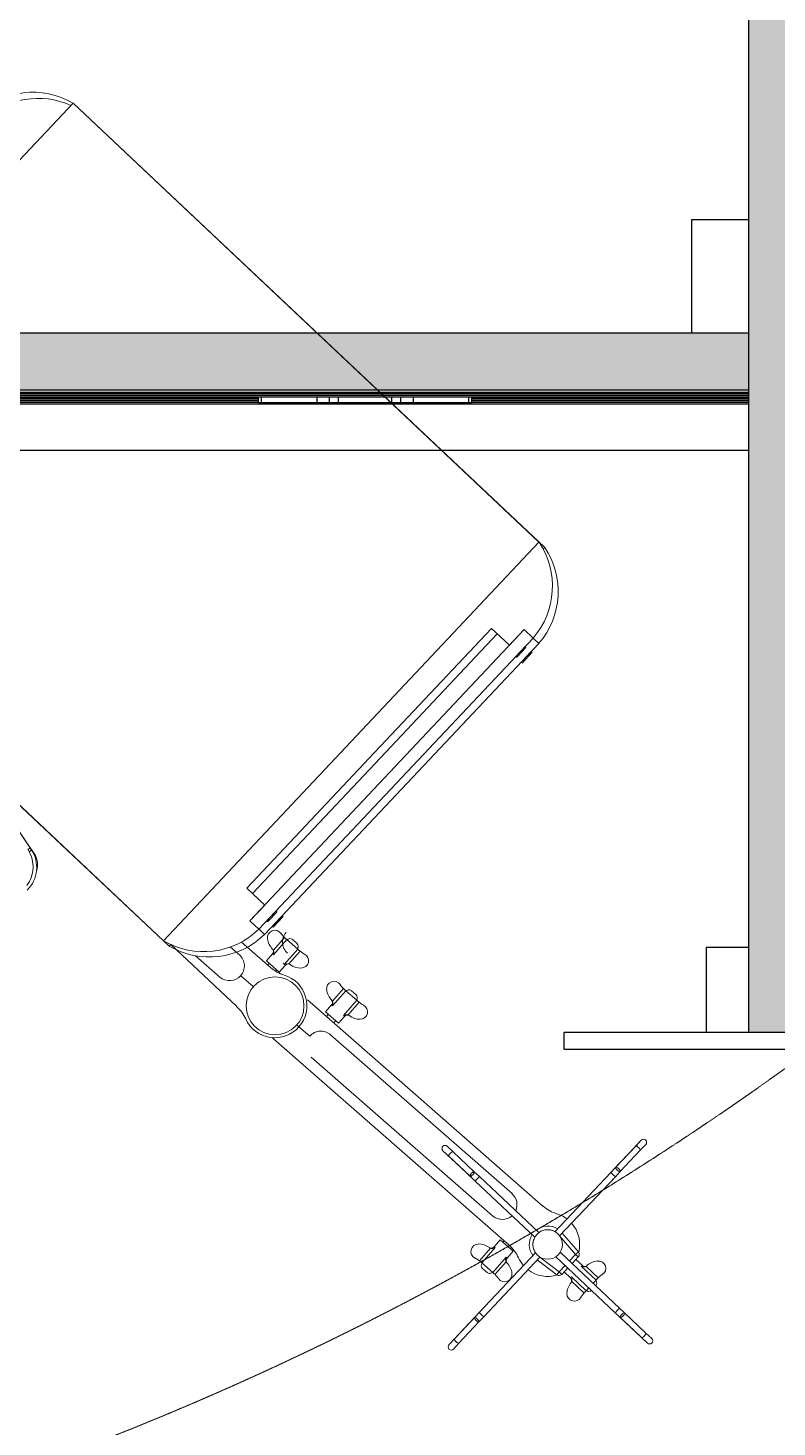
# Model space of a CAD drawing. Header units: millimetres. Extents: x 2822564 to 2991989, y -324396 to -253399.
# Drawn here: x 2935441 to 2935969, y -302116 to -301131 of the extents above; entities that cross this region are included whole.
import ezdxf

# ---------------------------------------------------------------- set-up
doc = ezdxf.new("R2010")
doc.units = ezdxf.units.MM
doc.linetypes.add('12017_XPLAN_GROUND$0$HIDDEN', pattern=[0.375, 0.25, -0.125])
doc.layers.add('coton tak bazo', color=191, linetype='Continuous', lineweight=5)
doc.layers.add('KATCHIN', color=253, linetype='12017_XPLAN_GROUND$0$HIDDEN', lineweight=5)
doc.layers.add('LAF Detail', color=7, linetype='Continuous')

# ---------------------------------------------------------------- blocks, each defined once
blk = doc.blocks.new('fff')
at = {"layer": 'coton tak bazo', "ltscale": 0.003829}
for p, q in [((-1.9326, 0.6284), (-1.9281, 0.6332)), ((-2.0857, 0.6201), (-2.0905, 0.6246)), ((-1.9244, 0.4753), (-1.9195, 0.4708)), ((-2.0774, 0.467), (-2.082, 0.4622))]:
    blk.add_line(p, q, dxfattribs=at)
at = {"layer": 'coton tak bazo', "ltscale": 0.008414}
for p, q in [((-2.0871, 0.6283), (-2.0765, 0.6183)), ((-1.9244, 0.6298), (-1.9344, 0.6192))]:
    blk.add_line(p, q, dxfattribs=at)
at = {"layer": 'coton tak bazo', "ltscale": 0.003855}
for p, q in [((-2.0822, 0.6237), (-2.0871, 0.6283)), ((-2.0811, 0.4705), (-2.0856, 0.4657)), ((-1.9279, 0.4717), (-1.923, 0.4671))]:
    blk.add_line(p, q, dxfattribs=at)
at = {"layer": 'coton tak bazo', "ltscale": 0.01382}
for p, q in [((-2.0683, 0.6037), (-2.0857, 0.6201)), ((-2.0648, 0.6074), (-2.0822, 0.6237)), ((-1.9452, 0.4881), (-1.9279, 0.4717)), ((-1.9417, 0.4917), (-1.9244, 0.4753))]:
    blk.add_line(p, q, dxfattribs=at)
at = {"layer": 'coton tak bazo', "ltscale": 0.013819}
for p, q in [((-1.949, 0.611), (-1.9326, 0.6284)), ((-1.9454, 0.6075), (-1.929, 0.6249)), ((-2.0647, 0.4879), (-2.0811, 0.4705)), ((-2.0611, 0.4844), (-2.0774, 0.467))]:
    blk.add_line(p, q, dxfattribs=at)
at = {"layer": 'coton tak bazo', "ltscale": 0.006954}
for p, q in [((-1.9427, 0.6104), (-1.9344, 0.6192)), ((-2.0677, 0.6101), (-2.0765, 0.6183)), ((-2.0637, 0.4816), (-2.072, 0.4728)), ((-1.9389, 0.489), (-1.9302, 0.4808))]:
    blk.add_line(p, q, dxfattribs=at)
at = {"layer": 'coton tak bazo', "ltscale": 0.003856}
blk.add_line((-1.929, 0.6249), (-1.9244, 0.6298), dxfattribs=at)
at = {"layer": 'coton tak bazo', "ltscale": 0.005607}
for p, q in [((-2.0607, 0.6035), (-2.0677, 0.6101)), ((-1.9493, 0.6034), (-1.9427, 0.6104))]:
    blk.add_line(p, q, dxfattribs=at)
at = {"layer": 'coton tak bazo', "ltscale": 0.003358}
for p, q in [((-1.953, 0.6068), (-1.949, 0.611)), ((-2.0641, 0.5998), (-2.0683, 0.6037))]:
    blk.add_line(p, q, dxfattribs=at)
at = {"layer": 'coton tak bazo', "ltscale": 0.001387}
for p, q in [((-2.0625, 0.6015), (-2.0641, 0.5998)), ((-1.9512, 0.6052), (-1.953, 0.6068)), ((-1.9476, 0.4939), (-1.946, 0.4957)), ((-2.0588, 0.4903), (-2.0571, 0.4886))]:
    blk.add_line(p, q, dxfattribs=at)
at = {"layer": 'coton tak bazo', "ltscale": 0.038608}
blk.add_line((-2.0155, 0.554), (-2.0641, 0.5998), dxfattribs=at)
at = {"layer": 'coton tak bazo', "ltscale": 0.00153}
for p, q in [((-2.0625, 0.6015), (-2.0607, 0.6035)), ((-1.9476, 0.4939), (-1.9494, 0.492)), ((-2.0588, 0.4903), (-2.0608, 0.4921))]:
    blk.add_line(p, q, dxfattribs=at)
at = {"layer": 'coton tak bazo', "ltscale": 0.038664}
blk.add_line((-2.0121, 0.5576), (-2.0607, 0.6035), dxfattribs=at)
at = {"layer": 'coton tak bazo', "ltscale": 0.038803}
blk.add_line((-1.999, 0.558), (-1.953, 0.6068), dxfattribs=at)
at = {"layer": 'coton tak bazo', "ltscale": 0.038835}
blk.add_line((-1.9953, 0.5545), (-1.9493, 0.6034), dxfattribs=at)
at = {"layer": 'coton tak bazo', "ltscale": 0.001529}
blk.add_line((-1.9512, 0.6052), (-1.9493, 0.6034), dxfattribs=at)
at = {"layer": 'coton tak bazo', "ltscale": 0.001907}
blk.add_line((-2.0368, 0.5855), (-2.0391, 0.5831), dxfattribs=at)
at = {"layer": 'coton tak bazo', "ltscale": 0.000658272}
for p, q in [((-2.036, 0.5863), (-2.0368, 0.5855)), ((-2.0449, 0.5769), (-2.0457, 0.576))]:
    blk.add_line(p, q, dxfattribs=at)
at = {"layer": 'coton tak bazo', "ltscale": 0.009625}
for p, q in [((-2.0368, 0.5855), (-2.0247, 0.5741)), ((-2.0449, 0.5769), (-2.0328, 0.5655)), ((-1.9603, 0.5705), (-1.9712, 0.558)), ((-1.9513, 0.5627), (-1.9623, 0.5502)), ((-1.849, 0.3476), (-1.838, 0.3601)), ((-1.8401, 0.3398), (-1.8291, 0.3523)), ((-1.8006, 0.3058), (-1.7896, 0.3183)), ((-1.7917, 0.298), (-1.7807, 0.3105))]:
    blk.add_line(p, q, dxfattribs=at)
at = {"layer": 'coton tak bazo', "ltscale": 0.008026}
for p, q in [((-2.0351, 0.5874), (-2.025, 0.5778)), ((-2.0467, 0.575), (-2.0366, 0.5655)), ((-1.9621, 0.5722), (-1.9713, 0.5618)), ((-1.9494, 0.5611), (-1.9585, 0.5507)), ((-1.8509, 0.3492), (-1.8418, 0.3597)), ((-1.8382, 0.3381), (-1.8291, 0.3485)), ((-1.8025, 0.3074), (-1.7934, 0.3178)), ((-1.7898, 0.2963), (-1.7807, 0.3067))]:
    blk.add_line(p, q, dxfattribs=at)
at = {"layer": 'coton tak bazo', "ltscale": 0.002026}
blk.add_line((-2.0425, 0.5794), (-2.0449, 0.5769), dxfattribs=at)
at = {"layer": 'coton tak bazo', "ltscale": 5.97837e-05}
blk.add_line((-2.0448, 0.5814), (-2.0447, 0.5815), dxfattribs=at)
at = {"layer": 'coton tak bazo'}
for p, q in [((-2.0251, 0.5774), (-2.0252, 0.5769)), ((-2.0252, 0.5769), (-2.0252, 0.5765)), ((-2.0252, 0.5765), (-2.0252, 0.5761)), ((-2.0252, 0.5761), (-2.0251, 0.5755)), ((-2.025, 0.5778), (-2.0251, 0.5774)), ((-2.0251, 0.5755), (-2.025, 0.575)), ((-2.025, 0.575), (-2.0247, 0.5741)), ((-2.0366, 0.5655), (-2.0361, 0.5657)), ((-2.0361, 0.5657), (-2.0357, 0.5658)), ((-2.0357, 0.5658), (-2.0353, 0.5658)), ((-2.0353, 0.5658), (-2.0349, 0.5658)), ((-2.0349, 0.5658), (-2.0343, 0.5658)), ((-2.0343, 0.5658), (-2.0338, 0.5657)), ((-2.0338, 0.5657), (-2.0328, 0.5655)), ((-1.9713, 0.5618), (-1.9711, 0.5614)), ((-1.9711, 0.5614), (-1.971, 0.5609)), ((-1.971, 0.559), (-1.9712, 0.558)), ((-1.971, 0.5609), (-1.9709, 0.5605)), ((-1.9709, 0.5595), (-1.971, 0.559)), ((-1.9709, 0.5605), (-1.9709, 0.5601)), ((-1.9709, 0.5601), (-1.9709, 0.5595)), ((-1.9614, 0.5506), (-1.9623, 0.5502)), ((-1.9609, 0.5507), (-1.9614, 0.5506)), ((-1.9603, 0.5508), (-1.9609, 0.5507)), ((-1.9599, 0.5508), (-1.9603, 0.5508)), ((-1.9595, 0.5508), (-1.9599, 0.5508)), ((-1.959, 0.5508), (-1.9595, 0.5508)), ((-1.9585, 0.5507), (-1.959, 0.5508)), ((-1.8418, 0.3597), (-1.8413, 0.3596)), ((-1.8413, 0.3596), (-1.8409, 0.3595)), ((-1.8409, 0.3595), (-1.8404, 0.3595)), ((-1.8404, 0.3595), (-1.84, 0.3595)), ((-1.84, 0.3595), (-1.8395, 0.3596)), ((-1.8395, 0.3596), (-1.839, 0.3598)), ((-1.839, 0.3598), (-1.838, 0.3601)), ((-1.8294, 0.3513), (-1.8291, 0.3523)), ((-1.8294, 0.3508), (-1.8294, 0.3513)), ((-1.8294, 0.3502), (-1.8294, 0.3508)), ((-1.8294, 0.3498), (-1.8294, 0.3502)), ((-1.8294, 0.3494), (-1.8294, 0.3498)), ((-1.8292, 0.349), (-1.8294, 0.3494)), ((-1.8291, 0.3485), (-1.8292, 0.349)), ((-1.7934, 0.3178), (-1.7929, 0.3177)), ((-1.7916, 0.3177), (-1.7911, 0.3178)), ((-1.7911, 0.3178), (-1.7906, 0.3179)), ((-1.7906, 0.3179), (-1.7896, 0.3183)), ((-1.789, 0.3171), (-1.7888, 0.318)), ((-1.781, 0.309), (-1.7809, 0.3095)), ((-1.781, 0.3084), (-1.781, 0.309)), ((-1.781, 0.308), (-1.781, 0.3084)), ((-1.7809, 0.3076), (-1.781, 0.308)), ((-1.7808, 0.3071), (-1.7809, 0.3076)), ((-1.7807, 0.3067), (-1.7808, 0.3071)), ((-1.5799, 0.2521), (-1.5808, 0.2505)), ((-1.5788, 0.2537), (-1.5799, 0.2521)), ((-1.5836, 0.2415), (-1.5838, 0.2396)), ((-1.5833, 0.2434), (-1.5836, 0.2415)), ((-1.5829, 0.2452), (-1.5833, 0.2434)), ((-1.5823, 0.247), (-1.5829, 0.2452)), ((-1.5816, 0.2488), (-1.5823, 0.247)), ((-1.5808, 0.2505), (-1.5816, 0.2488)), ((-1.5838, 0.2396), (-1.5838, 0.2377)), ((-1.5838, 0.2377), (-1.5837, 0.2358)), ((-1.5837, 0.2358), (-1.5834, 0.2339)), ((-1.5834, 0.2339), (-1.583, 0.2321)), ((-1.583, 0.2321), (-1.5825, 0.2302)), ((-1.5825, 0.2302), (-1.5818, 0.2284)), ((-1.5818, 0.2284), (-1.5813, 0.2273)), ((-1.5813, 0.2273), (-1.5808, 0.2263))]:
    blk.add_line(p, q, dxfattribs=at)
at = {"layer": 'coton tak bazo', "ltscale": 0.004149}
blk.add_line((-2.0188, 0.5701), (-2.024, 0.575), dxfattribs=at)
at = {"layer": 'coton tak bazo', "ltscale": 0.004148}
blk.add_line((-2.0284, 0.5598), (-2.0337, 0.5647), dxfattribs=at)
at = {"layer": 'coton tak bazo', "ltscale": 0.004314}
for p, q in [((-2.0304, 0.5577), (-2.0253, 0.5632)), ((-2.0282, 0.5557), (-2.0231, 0.5611))]:
    blk.add_line(p, q, dxfattribs=at)
at = {"layer": 'coton tak bazo', "ltscale": 0.004195}
for p, q in [((-2.0218, 0.5668), (-2.0168, 0.5721)), ((-2.0196, 0.5648), (-2.0146, 0.57))]:
    blk.add_line(p, q, dxfattribs=at)
at = {"layer": 'coton tak bazo', "ltscale": 0.00175}
for p, q in [((-2.0146, 0.57), (-2.0168, 0.5721)), ((-2.0128, 0.5724), (-2.0146, 0.57)), ((-2.0282, 0.5557), (-2.0305, 0.5537)), ((-2.0282, 0.5557), (-2.0304, 0.5577))]:
    blk.add_line(p, q, dxfattribs=at)
at = {"layer": 'coton tak bazo', "ltscale": 0.011441}
blk.add_line((-1.9989, 0.558), (-2.0146, 0.57), dxfattribs=at)
at = {"layer": 'coton tak bazo', "ltscale": 0.011621}
blk.add_line((-1.9968, 0.5602), (-2.0128, 0.5724), dxfattribs=at)
at = {"layer": 'coton tak bazo', "ltscale": 0.000658289}
for p, q in [((-1.9611, 0.5713), (-1.9603, 0.5705)), ((-1.8014, 0.3065), (-1.8006, 0.3058))]:
    blk.add_line(p, q, dxfattribs=at)
at = {"layer": 'coton tak bazo', "ltscale": 0.00685}
for p, q in [((-1.9603, 0.5705), (-1.9513, 0.5627)), ((-1.8401, 0.3398), (-1.849, 0.3476)), ((-1.8006, 0.3058), (-1.7917, 0.298))]:
    blk.add_line(p, q, dxfattribs=at)
at = {"layer": 'coton tak bazo', "ltscale": 0.002917}
for p, q in [((-1.9519, 0.5673), (-1.9557, 0.5706)), ((-1.8484, 0.3431), (-1.8446, 0.3398))]:
    blk.add_line(p, q, dxfattribs=at)
at = {"layer": 'coton tak bazo', "ltscale": 0.000657886}
blk.add_line((-1.9513, 0.5627), (-1.9505, 0.562), dxfattribs=at)
at = {"layer": 'coton tak bazo', "ltscale": 0.011741}
blk.add_line((-2.0172, 0.5383), (-2.0305, 0.5537), dxfattribs=at)
at = {"layer": 'coton tak bazo', "ltscale": 0.01156}
blk.add_line((-2.0151, 0.5405), (-2.0282, 0.5557), dxfattribs=at)
at = {"layer": 'coton tak bazo', "ltscale": 0.004428}
for p, q in [((-1.977, 0.5531), (-1.972, 0.5588)), ((-1.8233, 0.3572), (-1.8283, 0.3515)), ((-1.7855, 0.3247), (-1.7905, 0.3189)), ((-1.7749, 0.3154), (-1.7799, 0.3096))]:
    blk.add_line(p, q, dxfattribs=at)
at = {"layer": 'coton tak bazo', "ltscale": 0.008167}
for p, q in [((-1.977, 0.5531), (-1.9664, 0.5438)), ((-1.8233, 0.3572), (-1.8339, 0.3665)), ((-1.7855, 0.3247), (-1.7749, 0.3154))]:
    blk.add_line(p, q, dxfattribs=at)
at = {"layer": 'coton tak bazo', "ltscale": 0.000811807}
blk.add_line((-1.9757, 0.55), (-1.9748, 0.5511), dxfattribs=at)
at = {"layer": 'coton tak bazo', "ltscale": 0.038571}
blk.add_line((-2.0151, 0.5406), (-2.0608, 0.4921), dxfattribs=at)
at = {"layer": 'coton tak bazo', "ltscale": 0.03879}
blk.add_line((-1.9948, 0.5416), (-1.946, 0.4957), dxfattribs=at)
at = {"layer": 'coton tak bazo', "ltscale": 0.14843}
blk.add_line((-1.9738, 0.5482), (-1.7808, 0.3792), dxfattribs=at)
at = {"layer": 'coton tak bazo', "ltscale": 0.000879089}
blk.add_line((-1.9697, 0.5446), (-1.9687, 0.5458), dxfattribs=at)
at = {"layer": 'coton tak bazo', "ltscale": 0.004429}
for p, q in [((-1.9664, 0.5438), (-1.9614, 0.5496)), ((-1.8339, 0.3665), (-1.839, 0.3608))]:
    blk.add_line(p, q, dxfattribs=at)
at = {"layer": 'coton tak bazo', "ltscale": 0.038594}
blk.add_line((-2.0113, 0.5372), (-2.0571, 0.4886), dxfattribs=at)
at = {"layer": 'coton tak bazo', "ltscale": 0.038744}
blk.add_line((-1.9981, 0.5379), (-1.9494, 0.492), dxfattribs=at)
at = {"layer": 'coton tak bazo', "ltscale": 0.148429}
blk.add_line((-1.8087, 0.3474), (-2.0017, 0.5164), dxfattribs=at)
at = {"layer": 'coton tak bazo', "ltscale": 0.114333}
for p, q in [((-1.8115, 0.3941), (-1.9601, 0.5242)), ((-1.9761, 0.506), (-1.8274, 0.3759))]:
    blk.add_line(p, q, dxfattribs=at)
at = {"layer": 'coton tak bazo', "ltscale": 0.005608}
blk.add_line((-1.946, 0.4957), (-1.9389, 0.489), dxfattribs=at)
at = {"layer": 'coton tak bazo', "ltscale": 0.0033}
for p, q in [((-2.0608, 0.4921), (-2.0647, 0.4879)), ((-1.9494, 0.492), (-1.9452, 0.4881))]:
    blk.add_line(p, q, dxfattribs=at)
at = {"layer": 'coton tak bazo', "ltscale": 0.005609}
blk.add_line((-2.0571, 0.4886), (-2.0637, 0.4816), dxfattribs=at)
at = {"layer": 'coton tak bazo', "ltscale": 0.008444}
blk.add_line((-2.082, 0.4622), (-2.072, 0.4728), dxfattribs=at)
at = {"layer": 'coton tak bazo', "ltscale": 0.008443}
blk.add_line((-1.9195, 0.4708), (-1.9302, 0.4808), dxfattribs=at)
at = {"layer": 'coton tak bazo', "ltscale": 0.006708}
for p, q in [((-1.8016, 0.3693), (-1.8104, 0.377)), ((-1.8104, 0.377), (-1.8016, 0.3693))]:
    blk.add_line(p, q, dxfattribs=at)
at = {"layer": 'coton tak bazo', "ltscale": 0.0014}
blk.add_line((-1.7998, 0.3678), (-1.8016, 0.3694), dxfattribs=at)
blk.add_line((-1.7998, 0.3678), (-1.8016, 0.3694), dxfattribs=at)
at = {"layer": 'coton tak bazo', "ltscale": 0.001281}
for p, q in [((-1.8302, 0.3662), (-1.8316, 0.3645)), ((-1.8241, 0.3609), (-1.8256, 0.3592))]:
    blk.add_line(p, q, dxfattribs=at)
at = {"layer": 'coton tak bazo', "ltscale": 0.000657837}
blk.add_line((-1.849, 0.3476), (-1.8499, 0.3483), dxfattribs=at)
at = {"layer": 'coton tak bazo', "ltscale": 0.019085}
blk.add_line((-1.7504, 0.3526), (-1.6966, 0.302), dxfattribs=at)
at = {"layer": 'coton tak bazo', "ltscale": 0.000658593}
blk.add_line((-1.8392, 0.339), (-1.8401, 0.3398), dxfattribs=at)
at = {"layer": 'coton tak bazo', "ltscale": 0.007934}
for p, q in [((-1.7642, 0.3365), (-1.7539, 0.3275)), ((-1.7539, 0.3275), (-1.7642, 0.3365))]:
    blk.add_line(p, q, dxfattribs=at)
at = {"layer": 'coton tak bazo', "ltscale": 0.00079851}
for p, q in [((-1.7823, 0.3237), (-1.7832, 0.3227)), ((-1.7763, 0.3184), (-1.7772, 0.3174))]:
    blk.add_line(p, q, dxfattribs=at)
at = {"layer": 'coton tak bazo', "ltscale": 0.039792}
blk.add_line((-1.7783, 0.3208), (-1.7546, 0.3), dxfattribs=at)
at = {"layer": 'coton tak bazo', "ltscale": 0.00582}
blk.add_line((-1.7368, 0.3286), (-1.717, 0.3113), dxfattribs=at)
at = {"layer": 'coton tak bazo', "ltscale": 0.016327}
blk.add_line((-1.7455, 0.3041), (-1.7528, 0.3104), dxfattribs=at)
at = {"layer": 'coton tak bazo', "ltscale": 0.259584}
blk.add_line((-1.9982, -0.0276), (-1.6906, 0.2989), dxfattribs=at)
blk.add_line((-1.9982, -0.0276), (-1.6906, 0.2989), dxfattribs=at)
at = {"layer": 'coton tak bazo', "ltscale": 0.002916}
blk.add_line((-1.7962, 0.2979), (-1.8, 0.3012), dxfattribs=at)
at = {"layer": 'coton tak bazo', "ltscale": 0.000658264}
blk.add_line((-1.7917, 0.298), (-1.7908, 0.2972), dxfattribs=at)
at = {"layer": 'coton tak bazo', "ltscale": 0.001048}
blk.add_line((-1.6966, 0.302), (-1.6953, 0.3033), dxfattribs=at)
at = {"layer": 'coton tak bazo', "ltscale": 0.001009}
blk.add_line((-1.6966, 0.302), (-1.6954, 0.3033), dxfattribs=at)
at = {"layer": 'coton tak bazo', "ltscale": 0.003672}
blk.add_line((-1.6953, 0.3033), (-1.6907, 0.299), dxfattribs=at)
at = {"layer": 'coton tak bazo', "ltscale": 0.092167}
blk.add_line((-1.5747, 0.1898), (-1.6906, 0.299), dxfattribs=at)
at = {"layer": 'coton tak bazo', "ltscale": 0.303333}
for p, q in [((-1.6906, 0.2989), (-1.3091, -0.0604)), ((-2.0029, -0.0232), (-1.6213, -0.3826)), ((-1.9982, -0.0276), (-1.6167, -0.387))]:
    blk.add_line(p, q, dxfattribs=at)
at = {"layer": 'coton tak bazo', "ltscale": 0.189583}
for p, q in [((-1.9981, 0.0554), (-1.7735, 0.2938)), ((-1.7688, 0.2895), (-1.9934, 0.051)), ((-1.7615, 0.2826), (-1.9861, 0.0441))]:
    blk.add_line(p, q, dxfattribs=at)
at = {"layer": 'coton tak bazo', "ltscale": 0.007}
for p, q in [((-1.7888, 0.2791), (-1.7805, 0.2879)), ((-1.775, 0.2829), (-1.7833, 0.2741)), ((-1.9927, 0.0627), (-1.9844, 0.0715)), ((-1.9789, 0.0664), (-1.9872, 0.0576))]:
    blk.add_line(p, q, dxfattribs=at)
at = {"layer": 'coton tak bazo', "ltscale": 0.005833}
for p, q in [((-1.7873, 0.2792), (-1.7804, 0.2865)), ((-1.7688, 0.2895), (-1.7615, 0.2826)), ((-1.7615, 0.2826), (-1.7688, 0.2895)), ((-1.7764, 0.2828), (-1.7834, 0.2755)), ((-1.9912, 0.0627), (-1.9843, 0.07)), ((-1.9803, 0.0664), (-1.9872, 0.059)), ((-1.9934, 0.051), (-1.9861, 0.0441)), ((-1.9861, 0.0441), (-1.9934, 0.051))]:
    blk.add_line(p, q, dxfattribs=at)
at = {"layer": 'coton tak bazo', "ltscale": 0.003716}
for p, q in [((-1.7735, 0.2938), (-1.7689, 0.2894)), ((-1.7689, 0.2894), (-1.7735, 0.2938))]:
    blk.add_line(p, q, dxfattribs=at)
at = {"layer": 'coton tak bazo', "ltscale": 0.010208}
for p, q in [((-1.7615, 0.2826), (-1.7736, 0.2697)), ((-1.9861, 0.0441), (-1.974, 0.0569))]:
    blk.add_line(p, q, dxfattribs=at)
at = {"layer": 'coton tak bazo', "ltscale": 0.011667}
for p, q in [((-1.7736, 0.2697), (-1.7589, 0.2559)), ((-1.7736, 0.2697), (-1.7589, 0.2559)), ((-1.974, 0.0569), (-1.9593, 0.0431)), ((-1.974, 0.0569), (-1.9593, 0.0431))]:
    blk.add_line(p, q, dxfattribs=at)
at = {"layer": 'coton tak bazo', "ltscale": 0.00795}
blk.add_line((-1.7736, 0.2697), (-1.7636, 0.2603), dxfattribs=at)
at = {"layer": 'coton tak bazo', "ltscale": 0.084583}
for p, q in [((-1.7636, 0.2603), (-1.8638, 0.1539)), ((-1.7589, 0.2559), (-1.8591, 0.1495)), ((-1.9593, 0.0431), (-1.8591, 0.1495))]:
    blk.add_line(p, q, dxfattribs=at)
at = {"layer": 'coton tak bazo', "ltscale": 0.003684}
blk.add_line((-1.5848, 0.2274), (-1.5811, 0.2223), dxfattribs=at)
at = {"layer": 'coton tak bazo', "ltscale": 0.000945989}
blk.add_line((-1.5815, 0.2229), (-1.5824, 0.2243), dxfattribs=at)
at = {"layer": 'coton tak bazo', "ltscale": 0.023385}
blk.add_line((-1.56, 0.1907), (-1.5824, 0.2243), dxfattribs=at)
at = {"layer": 'coton tak bazo', "ltscale": 0.00127}
blk.add_line((-1.5797, 0.2242), (-1.5815, 0.2229), dxfattribs=at)
at = {"layer": 'coton tak bazo', "ltscale": 0.022439}
blk.add_line((-1.56, 0.1907), (-1.5815, 0.2229), dxfattribs=at)
at = {"layer": 'coton tak bazo', "ltscale": 0.084544}
blk.add_line((-1.964, 0.0475), (-1.8638, 0.1539), dxfattribs=at)
at = {"layer": 'coton tak bazo', "ltscale": 0.00372}
for p, q in [((-1.9981, 0.0554), (-1.9935, 0.051)), ((-1.9935, 0.051), (-1.9981, 0.0554))]:
    blk.add_line(p, q, dxfattribs=at)
at = {"layer": 'coton tak bazo', "ltscale": 0.00106}
blk.add_line((-2.0029, -0.0232), (-2.0016, -0.0218), dxfattribs=at)
at = {"layer": 'coton tak bazo', "ltscale": 0.001098}
blk.add_line((-2.0029, -0.0232), (-2.0016, -0.0218), dxfattribs=at)
at = {"layer": 'coton tak bazo', "ltscale": 0.303334}
blk.add_line((-1.6167, -0.387), (-1.9982, -0.0276), dxfattribs=at)
at = {"layer": 'coton tak bazo', "ltscale": 0.259583}
blk.add_line((-1.6167, -0.387), (-1.3091, -0.0604), dxfattribs=at)
blk.add_line((-1.6167, -0.387), (-1.3091, -0.0604), dxfattribs=at)
at = {"layer": 'coton tak bazo', "ltscale": 4.17548e-05}
blk.add_line((-1.6214, -0.3826), (-1.6213, -0.3826), dxfattribs=at)
at = {"layer": 'coton tak bazo', "ltscale": 7.25796e-06}
blk.add_line((-1.6213, -0.3826), (-1.6213, -0.3826), dxfattribs=at)
at = {"layer": 'coton tak bazo'}
for centre, radius in [((-2.0053, 0.5476), 0.0121), ((-1.782, 0.3522), 0.0237)]:
    blk.add_circle(centre, radius, dxfattribs=at)
for centre, radius, start, end in [((-1.9263, 0.6315), 0.00252, 43.8419, 136.6625), ((-1.9263, 0.6315), 0.00252, 316.761, 43.9201), ((-2.0888, 0.6265), 0.00252, 133.8419, 226.6625), ((-2.0888, 0.6265), 0.00252, 46.761, 133.9201), ((-2.0391, 0.583), 0.00302, 46.7134, 134.7652), ((-2.0554, 0.6045), 0.0266, 316.7134, 329.2021), ((-2.0272, 0.588), 0.00607, 357.9219, 150.9453), ((-2.0364, 0.5883), 0.0153, 321.568, 357.9219), ((-2.065, 0.5942), 0.0266, 304.2248, 316.7134), ((-2.0426, 0.5793), 0.00302, 136.7134, 226.7134), ((-2.0219, 0.5768), 0.00325, 141.5938, 161.0896), ((-2.0219, 0.5772), 0.00302, 142.5295, 226.7135), ((-2.0314, 0.5801), 0.00902, 317.7506, 325.0043), ((-2.0146, 0.57), 0.00302, 52.6047, 136.7134), ((-2.0053, 0.5476), 0.0262, 52.214, 107.432), ((-1.97, 0.5721), 0.00607, 34.563, 187.5864), ((-1.9436, 0.5913), 0.0266, 216.3062, 228.7949), ((-2.0468, 0.5672), 0.00607, 122.4815, 275.505), ((-2.0477, 0.5763), 0.0153, 275.505, 311.8589), ((-2.0357, 0.5625), 0.00302, 46.7134, 130.8972), ((-2.0354, 0.5625), 0.00325, 112.3386, 131.8314), ((-2.0393, 0.5718), 0.00902, 308.4204, 315.6792), ((-2.0053, 0.5476), 0.0262, 120.7752, 121.0935), ((-2.0053, 0.5476), 0.0262, 24.4019, 41.1794), ((-1.9609, 0.5733), 0.0153, 187.5864, 223.9403), ((-1.9743, 0.5608), 0.00302, 318.7948, 42.9788), ((-1.9742, 0.5605), 0.00325, 24.4187, 43.9145), ((-1.9577, 0.5683), 0.00302, 48.7949, 138.7949), ((-1.9539, 0.565), 0.00302, 318.7949, 48.7949), ((-1.933, 0.582), 0.0266, 228.7949, 241.2835), ((-2.0053, 0.5476), 0.0262, 165.9984, 221.6625), ((-2.0282, 0.5557), 0.00302, 136.7134, 220.8222), ((-2.0053, 0.5476), 0.0262, 152.3364, 152.6524), ((-2.0053, 0.5476), 0.0121, 330.2336, 34.6462), ((-2.0053, 0.5476), 0.0151, 327.4929, 37.0856), ((-1.9539, 0.571), 0.0302, 204.3992, 228.7948), ((-1.9651, 0.5647), 0.00902, 220.504, 227.7577), ((-1.9565, 0.5571), 0.00902, 229.8291, 237.0879), ((-1.9591, 0.5476), 0.00302, 54.6111, 138.7949), ((-1.9595, 0.5476), 0.00325, 53.6769, 73.1697), ((-1.9485, 0.5625), 0.0153, 233.6494, 270.0033), ((-1.9485, 0.5533), 0.00607, 270.0033, 63.0268), ((-2.0053, 0.5476), 0.0151, 237.1304, 308.3016), ((-2.0053, 0.5476), 0.0121, 239.7759, 305.2715), ((-1.9681, 0.5151), 0.0121, 48.7939, 131.8127), ((-2.0053, 0.5476), 0.0262, 232.6973, 253.1865), ((-2.0216, 0.4936), 0.0302, 48.795, 73.1905), ((-1.9681, 0.5151), 0.0121, 156.0537, 228.7964), ((-1.9213, 0.469), 0.00252, 313.8419, 46.6625), ((-2.0838, 0.464), 0.00252, 136.761, 223.9201), ((-2.0838, 0.4639), 0.00252, 223.8419, 316.6625), ((-1.9213, 0.469), 0.00252, 226.761, 313.9201), ((-1.7819, 0.3521), 0.0262, 24.365, 138.7608), ((-1.7575, 0.4059), 0.0354, 228.8206, 231.5034), ((-1.8195, 0.385), 0.0121, 228.7933, 318.7964), ((-1.7819, 0.3521), 0.0262, 138.7621, 253.1551), ((-1.8518, 0.3571), 0.00607, 89.9692, 242.9927), ((-1.8518, 0.3479), 0.0153, 53.6153, 89.9692), ((-1.8412, 0.3628), 0.00302, 234.577, 318.7608), ((-1.8408, 0.3628), 0.00325, 233.6427, 253.1356), ((-1.8439, 0.3532), 0.00902, 49.795, 57.0537), ((-1.7305, 0.3754), 0.0302, 204.365, 228.7608), ((-1.8674, 0.3284), 0.0266, 48.7608, 61.2494), ((-1.8464, 0.3454), 0.00302, 138.7608, 228.7608), ((-1.8352, 0.3456), 0.00902, 40.4698, 47.7236), ((-1.8261, 0.3495), 0.00302, 138.7606, 222.9447), ((-1.8261, 0.3499), 0.00325, 204.3846, 223.8803), ((-1.8395, 0.337), 0.0153, 7.5523, 43.9062), ((-1.8427, 0.342), 0.00302, 228.7608, 318.7608), ((-1.8568, 0.3191), 0.0266, 36.2721, 48.7608), ((-1.8303, 0.3382), 0.00607, 214.5289, 7.5523), ((-1.8034, 0.3152), 0.00607, 90.0033, 243.0268), ((-1.8034, 0.306), 0.0153, 53.6495, 90.0033), ((-1.7983, 0.2981), 0.0302, 48.7608, 73.1565), ((-1.7448, 0.3195), 0.0121, 138.7602, 228.7613), ((-1.7448, 0.3195), 0.0121, 48.7608, 138.7608), ((-1.8189, 0.2865), 0.0266, 48.7949, 61.2835), ((-1.7928, 0.3209), 0.00302, 234.611, 318.795), ((-1.7924, 0.3209), 0.00325, 233.6753, 253.1711), ((-1.7954, 0.3114), 0.00902, 49.8321, 57.0858), ((-1.7868, 0.3038), 0.00902, 40.5019, 47.7607), ((-1.7777, 0.3077), 0.00302, 138.7949, 222.9787), ((-1.7282, 0.2473), 0.0649, 59.5917, 134.2229), ((-1.798, 0.3035), 0.00302, 138.7949, 228.7949), ((-1.7942, 0.3002), 0.00302, 228.7949, 318.7949), ((-1.8002, 0.3), 0.0121, 318.7938, 48.7959), ((-1.7777, 0.308), 0.00325, 204.4201, 223.9129), ((-1.791, 0.2952), 0.0153, 7.5864, 43.9404), ((-1.7235, 0.2429), 0.0649, 59.5922, 134.2235), ((-1.8083, 0.2772), 0.0266, 36.3062, 48.7949), ((-1.7819, 0.2964), 0.00607, 214.563, 7.5864), ((-1.7812, 0.2872), 0.00101, 316.7129, 46.7129), ((-1.7826, 0.2748), 0.00101, 136.7134, 226.7134), ((-1.7826, 0.2748), 0.00101, 136.7134, 226.7134), ((-1.7757, 0.2821), 0.00101, 46.7134, 136.7134), ((-1.7757, 0.2821), 0.00101, 46.7134, 136.7134), ((-1.5606, 0.2388), 0.0262, 134.7132, 213.7137), ((-1.5606, 0.2388), 0.0262, 134.7134, 213.7134), ((-1.5714, 0.2364), 0.0161, 160.4441, 213.8704), ((-1.4129, 0.3139), 0.1894, 207.5715, 208.2912), ((-1.9851, 0.0707), 0.00101, 316.7129, 46.7129), ((-1.992, 0.0634), 0.00101, 226.7129, 316.7129), ((-1.9865, 0.0583), 0.00101, 136.7134, 226.7134), ((-1.9865, 0.0583), 0.00101, 136.7134, 226.7134), ((-1.9796, 0.0657), 0.00101, 46.7134, 136.7134), ((-1.9796, 0.0657), 0.00101, 46.7134, 136.7134), ((-1.949, 0.0129), 0.0649, 139.2028, 213.8341), ((-1.9443, 0.0086), 0.0649, 139.2033, 213.8346), ((-1.5838, -0.331), 0.0649, 239.592, 314.2233), ((-1.5879, -0.326), 0.0649, 245.4489, 313.5455), ((-1.5885, -0.3266), 0.0649, 239.5917, 239.8789)]:
    blk.add_arc(centre, radius, start, end, dxfattribs=at)
for centre, major_axis, ratio, start_param, end_param in [((-2.084, 0.6219), (0.00175, 0.00182), 0.319365, 0.003429, 3.145021), ((-1.9308, 0.6266), (-0.00182, 0.00175), 0.319365, 4.666969, 6.286614), ((-1.9308, 0.6266), (0.00182, -0.00175), 0.319365, 0.003429, 1.525376), ((-2.0666, 0.6055), (0.00175, 0.00182), 0.319365, 0.003429, 3.145021), ((-2.0666, 0.6055), (0.00175, 0.00182), 0.319365, 4.666969, 6.286614), ((-1.9472, 0.6093), (0.00182, -0.00175), 0.319365, 3.145021, 4.666969), ((-1.9472, 0.6093), (0.00182, -0.00175), 0.319365, 0.003429, 3.145021), ((-1.9472, 0.6093), (0.00182, -0.00175), 0.319365, 4.666969, 6.286614), ((-2.0666, 0.6055), (0.00175, 0.00182), 0.319365, 3.145021, 4.666969), ((-2.0629, 0.4862), (-0.00182, 0.00175), 0.319365, 0.003429, 3.145021), ((-2.0629, 0.4862), (-0.00182, 0.00175), 0.319365, 4.666969, 6.286614), ((-2.0629, 0.4862), (-0.00182, 0.00175), 0.319365, 3.145021, 4.666969), ((-1.9435, 0.4899), (-0.00175, -0.00182), 0.319365, 4.666969, 6.286614), ((-1.9435, 0.4899), (-0.00175, -0.00182), 0.319365, 0.003429, 3.145021), ((-1.9435, 0.4899), (-0.00175, -0.00182), 0.319365, 3.145021, 4.666969), ((-2.0792, 0.4688), (-0.00182, 0.00175), 0.319365, 0.003429, 3.145021), ((-1.9261, 0.4735), (-0.00175, -0.00182), 0.319365, 0.003429, 1.525376), ((-1.9261, 0.4735), (0.00175, 0.00182), 0.319365, 4.666969, 6.286614), ((-1.574, 0.2299), (-0.00838, -0.0056), 0.111446, 5.57346, 6.283185)]:
    blk.add_ellipse(centre, major_axis=major_axis, ratio=ratio, start_param=start_param, end_param=end_param, dxfattribs=at)
blk = doc.blocks.new('Surgery Zone')
at = {"layer": 'KATCHIN', "color": 85, "ltscale": 1.1, "true_color": 0x58ba48}
blk.add_circle((1610637.8, -562746.67, 0), 2200, dxfattribs=at)
at = {"layer": 'coton tak bazo', "xscale": 860.0000000000005, "yscale": 860.0000000000005, "zscale": 860.0000000000005, "rotation": 180}
blk.add_blockref('fff', (1610029.19, -564186.88, 0), dxfattribs=at)
blk = doc.blocks.new('LAF')
at = {"layer": 'LAF Detail'}
h = blk.add_hatch(color=1, dxfattribs=at)
h.dxf.hatch_style = 1
h.paths.add_polyline_path([(1750, 1297.5), (-1750, 1297.5), (-1750, 1257.5), (1750, 1257.5)])
h.paths.add_polyline_path([(-1257.5, 1750), (-1297.5, 1750), (-1297.5, 1297.5), (-1257.5, 1297.5)])
h.paths.add_polyline_path([(1297.5, 1750), (1257.5, 1750), (1257.5, 1297.5), (1297.5, 1297.5)])
h.paths.add_polyline_path([(1297.5, -1297.5), (1257.5, -1297.5), (1257.5, -1750), (1297.5, -1750)])
h.paths.add_polyline_path([(1750, -1257.5), (-1750, -1257.5), (-1750, -1297.5), (1750, -1297.5)])
h.paths.add_polyline_path([(-1257.5, -1297.5), (-1297.5, -1297.5), (-1297.5, -1750), (-1257.5, -1750)])
h.paths.add_polyline_path([(2764.71, 1882.33), (2614.71, 1882.33), (2614.71, 1842.33), (2068.71, 1842.33), (2068.71, 1882.33), (1918.71, 1882.33), (1918.71, 567.33), (2068.71, 567.33), (2068.71, 604.83), (2182.96, 604.83), (2182.96, 609.83), (2062.96, 609.83), (2062.96, 637.33), (2182.96, 637.33), (2182.96, 607.33), (2614.71, 607.33), (2614.71, 567.33), (2764.71, 567.33)])
h.paths.add_polyline_path([(1958.71, 1802.33), (2724.71, 1802.33), (2724.71, 913.33), (2182.96, 913.33), (2182.96, 883.33), (2062.96, 883.33), (2062.96, 913.33), (1958.71, 913.33)], flags=16)
h.paths.add_polyline_path([(1958.91, 1526.82, 1), (1964.01, 1526.82, 1)], flags=0)
h.paths.add_polyline_path([(1958.91, 1314.57, 1), (1964.01, 1314.57, 1)], flags=0)
h.paths.add_polyline_path([(2150.96, 1529.42), (2151.96, 1529.42, -1), (2151.96, 1524.22), (2150.96, 1524.22, -1)], flags=0)
h.paths.add_polyline_path([(2148.91, 1526.82, -1), (2154.01, 1526.82, -1)], flags=0)
h.paths.add_polyline_path([(2150.96, 1317.17), (2151.96, 1317.17, -1), (2151.96, 1311.97), (2150.96, 1311.97, -1)], flags=0)
h.paths.add_polyline_path([(2154.01, 1314.57, -1), (2148.91, 1314.57, -1)], flags=0)
h.paths.add_polyline_path([(1999.98, 1717.61), (2001.48, 1718.93, -1), (2004.92, 1715.03), (2003.42, 1713.71, -1)], flags=0)
h.paths.add_polyline_path([(2257.9, 1477.7), (2257.9, 1478.7, -1), (2263.1, 1478.7), (2263.1, 1477.7, -1)], flags=0)
h.paths.add_polyline_path([(2257.9, 1363.7, -1), (2263.1, 1363.7), (2263.1, 1362.7, -1), (2257.9, 1362.7)], flags=0)
h.paths.add_polyline_path([(2562.37, 1106.33), (2724.71, 1249.45), (2724.71, 1249.67), (2562.11, 1106.33)], flags=0)
h.paths.add_polyline_path([(2556.83, 1105.18), (2557.03, 1105.18), (2557.18, 1105.31, 0.093249)], flags=0)
h.paths.add_polyline_path([(2308.71, 1100.33), (2551.52, 1100.33), (2555.34, 1103.7), (2555.34, 1104.33, -0.414214), (2557.34, 1106.33), (2557.34, 1105.18, 0.12943), (2555.34, 1104.33), (2555.34, 1100.36), (2552.46, 1097.83), (2544.7, 1097.83), (2544.7, 1096.58), (2326.67, 1096.58), (2307.71, 1096.58, 0.414214), (2306.46, 1095.33), (2306.46, 1036.7, 0.080761), (2306.53, 1036.3), (2306.52, 1036.3), (2330.51, 914.08), (2357.47, 914.08), (2544.09, 914.08), (2544.09, 913.83), (2544.09, 913.33), (2543.74, 913.33), (2419.62, 913.83), (2365.97, 913.83), (2357.56, 914.08), (2357.56, 913.33), (2357.47, 913.33), (2357.47, 914.08), (2327.52, 914.08), (2303.53, 1036.3), (1958.71, 1036.3), (1958.71, 1036.89), (2302.96, 1036.89), (2302.96, 1096.58), (2326.46, 1096.58), (2326.46, 1097.83), (2308.71, 1097.83)], flags=0)
h.paths.add_polyline_path([(2305.21, 1036.7, 0.09518), (2305.39, 1035.77, 0.113938), (2303.61, 1035.86), (2305.21, 1036.1)], flags=0)
h.paths.add_polyline_path([(2257.9, 1592.7), (2257.9, 1593.7, -1), (2263.1, 1593.7), (2263.1, 1592.7, -1)], flags=0)
h.paths.add_polyline_path([(2058.09, 1768.83), (2059.59, 1770.16, -1), (2063.03, 1766.26), (2061.53, 1764.93, -1)], flags=0)
h.paths.add_polyline_path([(2263.1, 1248.7), (2263.1, 1247.7, -1), (2257.9, 1247.7), (2257.9, 1248.7, -1)], flags=0)
h.paths.add_polyline_path([(2444.03, 1411.71, 0.956183), (2444.03, 1429.69, -0.066402)], flags=0)
h.paths.add_polyline_path([(2426.83, 1429.7), (2427.63, 1429.7, 0.022091), (2426.83, 1429.66, 11.266721), (2426.83, 1411.7), (2427.63, 1411.7, -0.022091), (2426.83, 1411.73, -11.266721)], flags=0)
h.paths.add_polyline_path([(2426.63, 1420.7, -1), (2326.63, 1420.7, -1)], flags=0)
h.paths.add_polyline_path([(2339.47, 1461.36, -1), (2332.47, 1461.36, -1)], flags=0)
h.paths.add_polyline_path([(2338.47, 1461.36, -1), (2333.47, 1461.36, -1)], flags=0)
h.paths.add_polyline_path([(2339.47, 1380.04, -1), (2332.47, 1380.04, -1)], flags=0)
h.paths.add_polyline_path([(2338.47, 1380.04, -1), (2333.47, 1380.04, -1)], flags=0)
h.paths.add_polyline_path([(2340.96, 1529.42), (2341.96, 1529.42, -1), (2341.96, 1524.22), (2340.96, 1524.22, -1)], flags=0)
h.paths.add_polyline_path([(2344.01, 1526.82, -1), (2338.91, 1526.82, -1)], flags=0)
h.paths.add_polyline_path([(2257.9, 1692.7), (2257.9, 1693.7, -1), (2263.1, 1693.7), (2263.1, 1692.7, -1)], flags=0)
h.paths.add_polyline_path([(2340.96, 1317.17), (2341.96, 1317.17, -1), (2341.96, 1311.97), (2340.96, 1311.97, -1)], flags=0)
h.paths.add_polyline_path([(2344.01, 1314.57, -1), (2338.91, 1314.57, -1)], flags=0)
h.paths.add_polyline_path([(1948.71, 1862.33, -1), (1962.71, 1862.33, -1)], flags=16)
h.paths.add_polyline_path([(2263.1, 1133.7), (2263.1, 1132.7, -1), (2257.9, 1132.7), (2257.9, 1133.7, -1)], flags=0)
h.paths.add_polyline_path([(2420.79, 1461.36, -1), (2413.79, 1461.36, -1)], flags=0)
h.paths.add_polyline_path([(2419.79, 1461.36, -1), (2414.79, 1461.36, -1)], flags=0)
h.paths.add_polyline_path([(2420.79, 1380.04, -1), (2413.79, 1380.04, -1)], flags=0)
h.paths.add_polyline_path([(2419.79, 1380.04, -1), (2414.79, 1380.04, -1)], flags=0)
h.paths.add_polyline_path([(2257.9, 1792.7), (2257.9, 1793.7, -1), (2263.1, 1793.7), (2263.1, 1792.7, -1)], flags=0)
h.paths.add_polyline_path([(2551.52, 1100.33, 0.016832), (2552.03, 1099.11), (2552.06, 1099.08), (2551.94, 1099.08), (2551.94, 1099.03), (2551.95, 1099.04, -0.00829)], flags=0)
h.paths.add_polyline_path([(2327.37, 1109.93), (2329.37, 1109.93, -1), (2329.37, 1104.73), (2327.37, 1104.73, -1)], flags=0)
h.paths.add_polyline_path([(2490.15, 1477.7), (2490.15, 1478.7, -1), (2495.35, 1478.7), (2495.35, 1477.7, -1)], flags=0)
h.paths.add_polyline_path([(2490.15, 1363.7, -1), (2495.35, 1363.7), (2495.35, 1362.7, -1), (2490.15, 1362.7)], flags=0)
h.paths.add_polyline_path([(2394.04, 1109.93), (2396.04, 1109.93, -1), (2396.04, 1104.73), (2394.04, 1104.73, -1)], flags=0)
h.paths.add_polyline_path([(1958.71, 873.33), (2310.71, 873.33), (2310.71, 647.33), (1958.71, 647.33)], flags=16)
h.paths.add_polyline_path([(2490.15, 1592.7), (2490.15, 1593.7, -1), (2495.35, 1593.7), (2495.35, 1592.7, -1)], flags=0)
h.paths.add_polyline_path([(2490.15, 1248.7, -1), (2495.35, 1248.7), (2495.35, 1247.7, -1), (2490.15, 1247.7)], flags=0)
h.paths.add_polyline_path([(2530.96, 1529.42), (2531.96, 1529.42, -1), (2531.96, 1524.22), (2530.96, 1524.22, -1)], flags=0)
h.paths.add_polyline_path([(2534.01, 1526.82, -1), (2528.91, 1526.82, -1)], flags=0)
h.paths.add_polyline_path([(2530.96, 1317.17), (2531.96, 1317.17, -1), (2531.96, 1311.97), (2530.96, 1311.97, -1)], flags=0)
h.paths.add_polyline_path([(2534.01, 1314.57, -1), (2528.91, 1314.57, -1)], flags=0)
h.paths.add_polyline_path([(2490.15, 1692.7), (2490.15, 1693.7, -1), (2495.35, 1693.7), (2495.35, 1692.7, -1)], flags=0)
h.paths.add_polyline_path([(2460.71, 1109.93), (2462.71, 1109.93, -1), (2462.71, 1104.73), (2460.71, 1104.73, -1)], flags=0)
h.paths.add_polyline_path([(2495.35, 1133.7), (2495.35, 1132.7, -1), (2490.15, 1132.7), (2490.15, 1133.7, -1)], flags=0)
h.paths.add_polyline_path([(2490.15, 1792.7), (2490.15, 1793.7, -1), (2495.35, 1793.7), (2495.35, 1792.7, -1)], flags=0)
h.paths.add_polyline_path([(2527.37, 1109.93), (2529.37, 1109.93, -1), (2529.37, 1104.73), (2527.37, 1104.73, -1)], flags=0)
h.paths.add_polyline_path([(2322.71, 860.33), (2350.71, 860.33), (2350.71, 873.33), (2724.71, 873.33), (2724.71, 647.33), (2350.71, 647.33), (2350.71, 660.33), (2322.71, 660.33, -0.414214), (2320.71, 662.33), (2320.71, 858.33, -0.414214)], flags=16)
h.paths.add_polyline_path([(2561.78, 1122.17), (2563.28, 1123.49, -1), (2566.72, 1119.59), (2565.22, 1118.27, -1)], flags=0)
h.paths.add_polyline_path([(2353.84, 820.33), (2353.84, 860.33), (2353.71, 820.33)], flags=0)
h.paths.add_polyline_path([(2578.89, 1095.33, -1), (2573.79, 1095.33, -1)], flags=0)
h.paths.add_polyline_path([(2619.89, 1173.4), (2621.39, 1174.72, -1), (2624.83, 1170.82), (2623.33, 1169.5, -1)], flags=0)
h.paths.add_polyline_path([(2392.27, 858.81), (2392.27, 662.33), (2392.24, 661.94), (2392, 660.73), (2391.45, 660.48), (2391.68, 660.66), (2391.88, 660.91), (2392.04, 661.21), (2392.17, 661.56), (2392.24, 661.94), (2392.27, 662.33), (2392.27, 858.33), (2392.24, 858.72), (2392, 859.92), (2391.85, 859.99)], flags=0)
h.paths.add_polyline_path([(2383.41, 818.33), (2383.24, 818.33), (2383.24, 702.33), (2383.21, 701.94), (2382.97, 700.73), (2382.09, 700.33), (2381.91, 700.33), (2382.17, 700.36), (2382.42, 700.48), (2382.65, 700.66), (2382.85, 700.91), (2383.01, 701.21), (2383.14, 701.56), (2383.21, 701.94), (2383.24, 702.33), (2383.24, 818.33), (2383.21, 818.72), (2382.97, 819.92), (2382.82, 819.99)], flags=0)
h.paths.add_polyline_path([(2623.33, 1770.16), (2624.83, 1768.83, -1), (2621.39, 1764.93), (2619.89, 1766.26, -1)], flags=0)
h.paths.add_polyline_path([(2678, 1224.62), (2679.51, 1225.95, -1), (2682.94, 1222.04), (2681.44, 1220.72, -1)], flags=0)
h.paths.add_polyline_path([(2720.96, 1529.42), (2721.96, 1529.42, -1), (2721.96, 1524.22), (2720.96, 1524.22, -1)], flags=0)
h.paths.add_polyline_path([(2724.01, 1526.82, -1), (2718.91, 1526.82, -1)], flags=0)
h.paths.add_polyline_path([(2720.96, 1317.17), (2721.96, 1317.17, -1), (2721.96, 1311.97), (2720.96, 1311.97, -1)], flags=0)
h.paths.add_polyline_path([(2724.01, 1314.57, -1), (2718.91, 1314.57, -1)], flags=0)
h.paths.add_polyline_path([(2681.44, 1718.93), (2682.94, 1717.61, -1), (2679.51, 1713.71), (2678, 1715.03, -1)], flags=0)
h.paths.add_polyline_path([(2665.39, 1096.04), (2667.26, 1092.84, 0.483498), (2670.39, 1095.33, 0.867202)], flags=0)
h.paths.add_polyline_path([(1962.71, 587.33, -1), (1948.71, 587.33, -1)], flags=16)
h.paths.add_polyline_path([(2537.32, 819.35), (2537.32, 818.35, -1), (2532.12, 818.35), (2532.12, 819.35, -1)], flags=0)
h.paths.add_polyline_path([(2537.27, 818.85, -1), (2532.17, 818.85, -1)], flags=0)
h.paths.add_polyline_path([(2720.71, 1862.33, -1), (2734.71, 1862.33, -1)], flags=16)
h.paths.add_polyline_path([(2537.32, 761.08), (2537.32, 760.08, -1), (2532.12, 760.08), (2532.12, 761.08, -1)], flags=0)
h.paths.add_polyline_path([(2537.27, 760.58, -1), (2532.17, 760.58, -1)], flags=0)
h.paths.add_polyline_path([(2537.32, 702.8), (2537.32, 701.8, -1), (2532.12, 701.8), (2532.12, 702.8, -1)], flags=0)
h.paths.add_polyline_path([(2537.27, 702.3, -1), (2532.17, 702.3, -1)], flags=0)
h.paths.add_polyline_path([(2734.71, 587.33, -1), (2720.71, 587.33, -1)], flags=16)
h.paths.add_polyline_path([(1297.5, 1257.5), (1257.5, 1257.5), (1257.5, -1257.5), (1297.5, -1257.5)])
h.paths.add_polyline_path([(-1257.5, 1257.5), (-1297.5, 1257.5), (-1297.5, -1257.5), (-1257.5, -1257.5)])
at = {"layer": 'LAF Detail', "color": 3, "linetype": 'Continuous', "lineweight": 25}
for p, q in [((-1340.15, -1257.5), (-1340.15, 1257.5)), ((-1307.55, -1257.5), (-1307.55, 1257.5)), ((-1297.5, 1257.5), (-1297.5, -1257.5)), ((-1257.5, -1257.5), (-1257.5, 1257.5)), ((-1302.38, 303.62), (-1302.38, -1257.5)), ((-1301.38, -1257.5), (-1301.38, 302.62)), ((-1300.38, -1257.5), (-1300.38, 302.62)), ((-1299.38, -1257.5), (-1299.38, 302.62)), ((-1306.35, -912.25), (-1306.35, -62.25)), ((-1305.15, -912.25), (-1305.15, -62.25)), ((-1303.95, -912.25), (-1303.95, -62.25)), ((-1303.38, -62.25), (-1303.38, -912.25)), ((-1306.38, -912.25), (-1306.38, -1062.25)), ((-1306.38, -912.25), (-1302.38, -912.25)), ((-1302.38, -914.06), (-1306.38, -914.06)), ((-1302.38, -953.37), (-1306.38, -953.37)), ((-1306.38, -962.28), (-1302.38, -962.28)), ((-1302.38, -968.32), (-1306.38, -968.32)), ((-1306.38, -1006.18), (-1302.38, -1006.18)), ((-1302.38, -1012.22), (-1306.38, -1012.22)), ((-1302.38, -1021.13), (-1306.38, -1021.13)), ((-1306.38, -1060.44), (-1302.38, -1060.44)), ((-1302.38, -1062.25), (-1306.38, -1062.25)), ((-1306.35, -1257.5), (-1306.35, -1062.25)), ((-1305.15, -1257.5), (-1305.15, -1062.25)), ((-1303.95, -1257.5), (-1303.95, -1062.25)), ((-1303.38, -1062.25), (-1303.38, -1257.5)), ((-1257.5, -1217.5), (-1177.5, -1217.5)), ((-1177.5, -1217.5), (-1177.5, -1257.5))]:
    blk.add_line(p, q, dxfattribs=at)
at = {"layer": 'LAF Detail', "color": 1, "linetype": 'Continuous', "lineweight": 25}
for p, q in [((-1762, -1427.5), (-1762, -1127.5)), ((-1762, -1127.5), (-1750, -1127.5)), ((-1750, -1427.5), (-1750, -1127.5)), ((-1690, -1227.5), (-1750, -1227.5)), ((-1690, -1227.5), (-1690, -1257.5))]:
    blk.add_line(p, q, dxfattribs=at)
at = {"layer": 'LAF Detail', "color": 7, "linetype": 'Continuous', "lineweight": 25}
blk.add_line((1750, -1257.5), (-1750, -1257.5), dxfattribs=at)

msp = doc.modelspace()

# ---------------------------------------------------------------- block references
msp.add_blockref('Surgery Zone', (1324053.37, 262670.17, 0))

# ---------------------------------------------------------------- next in the draw order: block references
at = {"color": 1, "rotation": 89.99999999999999}
msp.add_blockref('LAF', (2934691.17, -300088.31, 0), dxfattribs=at)

doc.saveas('drawing.dxf')
